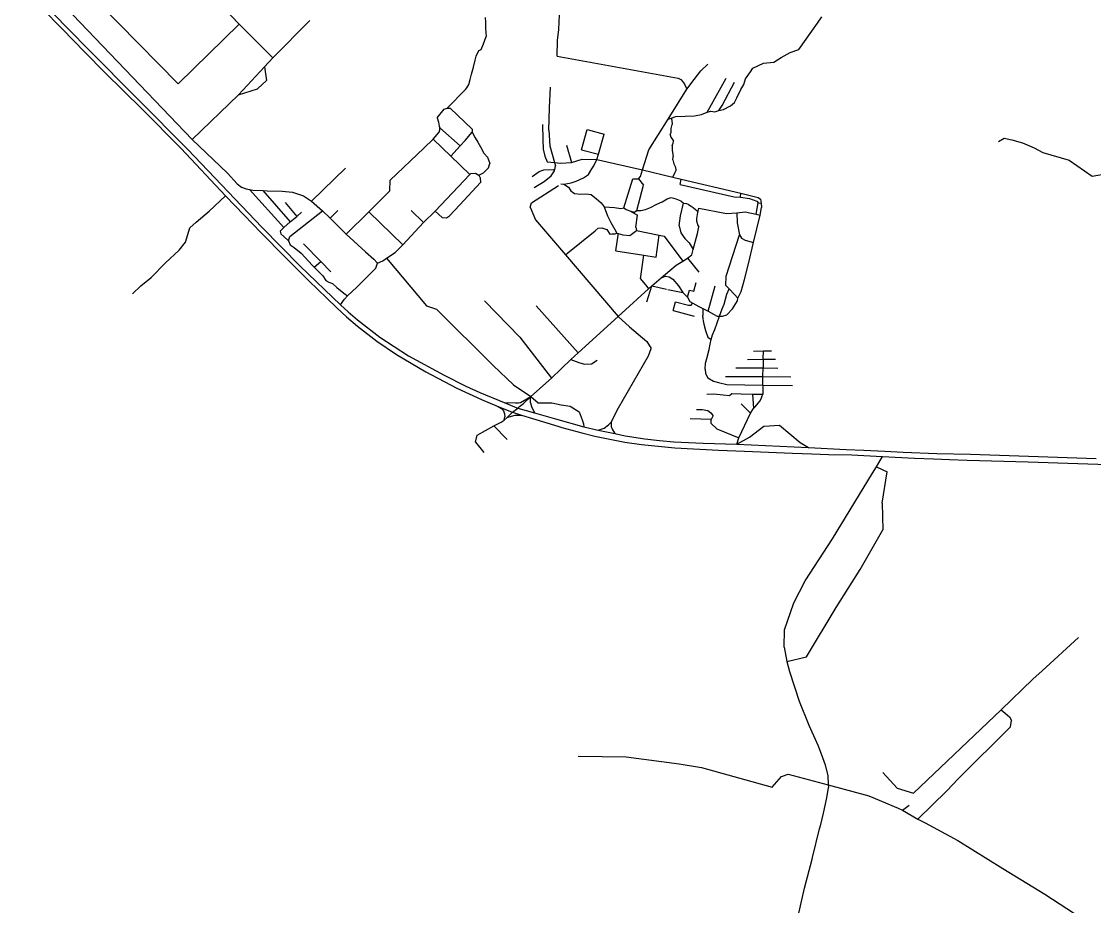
# Model space of a CAD drawing. Header units: inches. Extents: x 692543 to 699408, y 6221321 to 6239107.
# Drawn here: x 693094 to 695859, y 6233975 to 6236255 of the extents above; entities that cross this region are included whole.
import ezdxf

# ---------------------------------------------------------------- set-up
doc = ezdxf.new("R2010")
doc.units = ezdxf.units.IN
doc.header["$MEASUREMENT"] = 0

msp = doc.modelspace()

# ---------------------------------------------------------------- linework, layer by layer
for points in [[(693140.1, 6236459.7), (693497.9, 6236094.7)], [(693511.8, 6236398.2), (693655.7, 6236248.4)], [(693094.4, 6236343.8), (693199.7, 6236236.1)], [(693127.7, 6236325.6), (693265.3, 6236185)], [(693188.5, 6236313.1), (693534.6, 6235951.5)], [(693742, 6236161.7), (693837, 6236257.5)], [(694289.1, 6236265.6), (694290, 6236253.1)], [(694478.6, 6236234.2), (694480.9, 6236272.5)], [(695145.7, 6236251), (695156.2, 6236267.3)], [(693199.7, 6236236.1), (693257.4, 6236176.5)], [(693497.9, 6236094.7), (693655.7, 6236248.4)], [(693655.7, 6236248.4), (693742, 6236161.7)], [(694290, 6236253.1), (694290.4, 6236237.1)], [(694290.4, 6236237.1), (694291.6, 6236216.9)], [(694475.2, 6236206.1), (694478.6, 6236234.2)], [(695097.7, 6236183.3), (695130.9, 6236230.3)], [(695130.9, 6236230.3), (695145.7, 6236251)], [(694284.9, 6236197.3), (694291.6, 6236216.9)], [(694475.1, 6236165.6), (694475.2, 6236206.1)], [(693257.4, 6236176.5), (693309.6, 6236123.6)], [(693265.3, 6236185), (693523.1, 6235925.2)], [(694266.3, 6236165.6), (694272.6, 6236180.5)], [(694272.6, 6236180.5), (694279.2, 6236183.4)], [(694279.2, 6236183.4), (694284.9, 6236197.3)], [(695051.8, 6236162.8), (695074.7, 6236175.3)], [(695074.7, 6236175.3), (695097.7, 6236183.3)], [(693720.4, 6236138.5), (693742, 6236161.7)], [(694259.3, 6236137.3), (694263.8, 6236155.5)], [(694263.8, 6236155.5), (694266.3, 6236165.6)], [(694475.1, 6236165.6), (694786.1, 6236109.3)], [(694845, 6236128.2), (694862.7, 6236145.6)], [(694978.8, 6236135.3), (695006.4, 6236148.2)], [(695006.4, 6236148.2), (695032.7, 6236150.5)], [(695032.7, 6236150.5), (695051.8, 6236162.8)], [(693309.6, 6236123.6), (693405.4, 6236029.1)], [(693653.6, 6236066.6), (693720.4, 6236138.5)], [(693720.4, 6236138.5), (693726, 6236102.9)], [(694250.4, 6236105.7), (694254, 6236119.6)], [(694254, 6236119.6), (694259.3, 6236137.3)], [(694827.6, 6236105.7), (694845, 6236128.2)], [(694959.8, 6236107.5), (694972.7, 6236125.8)], [(694972.7, 6236125.8), (694978.8, 6236135.3)], [(693702.3, 6236081.3), (693726, 6236102.9)], [(694242.3, 6236084.5), (694247.3, 6236093.2)], [(694247.3, 6236093.2), (694250.4, 6236105.7)], [(694786.1, 6236109.3), (694793.5, 6236105.9)], [(694793.5, 6236105.9), (694799.2, 6236098.9)], [(694799.2, 6236098.9), (694803.5, 6236091.8)], [(694803.5, 6236091.8), (694809.2, 6236081.2)], [(694809.2, 6236081.2), (694827.6, 6236105.7)], [(694867.8, 6236033.8), (694910.3, 6236109.1)], [(694899.4, 6236038.5), (694931.8, 6236098.5)], [(694948.2, 6236079.9), (694955.3, 6236093.1)], [(694955.3, 6236093.1), (694959.8, 6236107.5)], [(693534.6, 6235951.5), (693653.6, 6236066.6)], [(693653.6, 6236066.6), (693702.3, 6236081.3)], [(694191.3, 6236032.3), (694238.8, 6236080.2)], [(694238.8, 6236080.2), (694242.3, 6236084.5)], [(694454.7, 6236032.5), (694457.1, 6236086.4)], [(694760.6, 6236003.3), (694809.2, 6236081.2)], [(694937.2, 6236058.5), (694948.2, 6236079.9)], [(694861.5, 6236021.6), (694867.8, 6236033.8)], [(694891.3, 6236026.2), (694899.4, 6236038.5)], [(694903.4, 6236028.6), (694921.2, 6236037.7)], [(694921.2, 6236037.7), (694931.9, 6236046.6)], [(694931.9, 6236046.6), (694937.2, 6236058.5)], [(693405.4, 6236029.1), (693506.2, 6235927.7)], [(694165.5, 6236007), (694183.8, 6236029.6)], [(694165.5, 6236007), (694168.6, 6235995.9)], [(694183.8, 6236029.6), (694191.3, 6236032.3)], [(694191.3, 6236032.3), (694198.7, 6236031.6)], [(694198.7, 6236031.6), (694255.7, 6235978)], [(694453.3, 6235975.4), (694454.7, 6236032.5)], [(694760.6, 6236003.3), (694768.4, 6236006)], [(694768.4, 6236006), (694780.4, 6236010.1)], [(694768.4, 6236006), (694770.3, 6236001.2)], [(694780.4, 6236010.1), (694828.3, 6236012.3)], [(694828.3, 6236012.3), (694846.2, 6236015.5)], [(694846.2, 6236015.5), (694861.5, 6236021.6)], [(694861.5, 6236021.6), (694870.8, 6236023.9)], [(694870.8, 6236023.9), (694881.3, 6236022.5)], [(694881.3, 6236022.5), (694891.3, 6236026.2)], [(694891.3, 6236026.2), (694903.4, 6236028.6)], [(694168.6, 6235995.9), (694170.7, 6235985.6)], [(694170.7, 6235985.6), (694172, 6235980.9)], [(694172, 6235980.9), (694225, 6235935)], [(694172, 6235976.1), (694172, 6235980.9)], [(694255.7, 6235978), (694255.8, 6235969.7)], [(694436.7, 6235990.1), (694438, 6235950.9)], [(694711.3, 6235924.2), (694760.6, 6236003.3)], [(694768.6, 6235970.3), (694768.8, 6235979.6)], [(694768.8, 6235979.6), (694771.4, 6235989.7)], [(694770.3, 6236001.2), (694771.4, 6235989.7)], [(693534.6, 6235951.5), (693624.9, 6235864.5)], [(694130.8, 6235928.6), (694155.4, 6235952)], [(694155.4, 6235952), (694170.7, 6235970.1)], [(694155.4, 6235952), (694200.6, 6235908.3)], [(694170.7, 6235970.1), (694172, 6235976.1)], [(694237.4, 6235948.5), (694255.8, 6235969.7)], [(694255.8, 6235969.7), (694263.3, 6235955.3)], [(694263.3, 6235955.3), (694270.7, 6235944.5)], [(694438, 6235950.9), (694438.3, 6235926.6)], [(694453.3, 6235975.4), (694456, 6235934.9)], [(694537.6, 6235924.8), (694552.2, 6235976.7)], [(694552.2, 6235976.7), (694596, 6235964.5)], [(694581.2, 6235913.5), (694596, 6235964.5)], [(694765.9, 6235963.5), (694768.6, 6235970.3)], [(694765.9, 6235963.5), (694767.5, 6235957.6)], [(694767.5, 6235957.6), (694771.5, 6235951.2)], [(694771.5, 6235951.2), (694774.3, 6235946.6)], [(695611.4, 6235945.6), (695626, 6235954.9)], [(695626, 6235954.9), (695646.5, 6235950.6)], [(695646.5, 6235950.6), (695673.5, 6235942.5)], [(693506.2, 6235927.7), (693620.4, 6235806.2)], [(693523.1, 6235925.2), (693713.8, 6235725.2)], [(694044.4, 6235846.5), (694130.8, 6235928.6)], [(694200.6, 6235908.3), (694225, 6235935)], [(694225, 6235935), (694237.4, 6235948.5)], [(694270.7, 6235944.5), (694277.3, 6235932.4)], [(694277.3, 6235932.4), (694286.1, 6235916)], [(694438.3, 6235926.6), (694442.6, 6235908.3)], [(694456, 6235934.9), (694467.7, 6235892.2)], [(694498.9, 6235936.5), (694511.4, 6235892.3)], [(694537.6, 6235924.8), (694581.2, 6235913.5)], [(694694.3, 6235872.9), (694711.3, 6235924.2)], [(694770.8, 6235935.8), (694773.9, 6235942)], [(694770.8, 6235935.8), (694771.4, 6235923.9)], [(694771.4, 6235923.9), (694773.4, 6235907.4)], [(694773.9, 6235942), (694774.3, 6235946.6)], [(695673.5, 6235942.5), (695704.1, 6235929.3)], [(695704.1, 6235929.3), (695726.4, 6235917.3)], [(694200.6, 6235908.3), (694250, 6235860.7)], [(694286.1, 6235916), (694295.2, 6235905.5)], [(694295.2, 6235905.5), (694300.9, 6235889.7)], [(694442.6, 6235908.3), (694448.6, 6235893.6)], [(694511.4, 6235892.3), (694539.3, 6235900.8)], [(694539.3, 6235900.8), (694576.5, 6235899.4)], [(694569.1, 6235883.4), (694576.5, 6235899.4)], [(694576.5, 6235899.4), (694581.2, 6235913.5)], [(694576.5, 6235899.4), (694694.3, 6235872.9)], [(694772.5, 6235899), (694773.4, 6235907.4)], [(694772.5, 6235899), (694775, 6235888.5)], [(695726.4, 6235917.3), (695793.7, 6235898.3)], [(695793.7, 6235898.3), (695853.3, 6235857)], [(693841.7, 6235792.4), (693929.6, 6235877.3)], [(694284.7, 6235865.2), (694297.7, 6235877.9)], [(694297.7, 6235877.9), (694300.9, 6235889.7)], [(694410.5, 6235855.6), (694428.5, 6235868.4)], [(694428.5, 6235868.4), (694440.3, 6235873.3)], [(694440.3, 6235873.3), (694465, 6235873.9)], [(694448.6, 6235893.6), (694467.7, 6235892.2)], [(694459.1, 6235857.4), (694467.8, 6235870.6)], [(694465, 6235873.9), (694468.6, 6235874)], [(694467.7, 6235892.2), (694483.7, 6235889.8)], [(694467.7, 6235892.2), (694470.8, 6235883.5)], [(694467.8, 6235870.6), (694468.6, 6235874)], [(694468.6, 6235874), (694470.8, 6235883.5)], [(694483.7, 6235889.8), (694511.4, 6235892.3)], [(694555.3, 6235861.1), (694563.9, 6235875.8)], [(694563.9, 6235875.8), (694569.1, 6235883.4)], [(694689.4, 6235856.2), (694694.3, 6235872.9)], [(694694.3, 6235872.9), (694773.1, 6235854.3)], [(694773.1, 6235854.3), (694778.3, 6235867.4)], [(694775, 6235888.5), (694778.3, 6235881.7)], [(694778.3, 6235881.7), (694780.3, 6235873.8)], [(694778.3, 6235867.4), (694780.5, 6235870.1)], [(694780.3, 6235873.8), (694780.5, 6235870.1)], [(693624.9, 6235864.5), (693650, 6235836.9)], [(694043.4, 6235819.3), (694044.4, 6235846.5)], [(694160, 6235766.6), (694250, 6235860.7)], [(694223.6, 6235782.9), (694277.3, 6235840.1)], [(694250, 6235860.7), (694252.6, 6235863.4)], [(694252.6, 6235863.4), (694263.9, 6235864.6)], [(694263.9, 6235864.6), (694272.8, 6235859)], [(694272.8, 6235859), (694284.7, 6235865.2)], [(694272.8, 6235859), (694276.4, 6235852.5)], [(694276.4, 6235852.5), (694277.3, 6235840.1)], [(694415.8, 6235827.2), (694441.2, 6235843.3)], [(694441.2, 6235843.3), (694459.1, 6235857.4)], [(694491.8, 6235836.4), (694511, 6235839.7)], [(694511, 6235839.7), (694523.3, 6235844.1)], [(694523.3, 6235844.1), (694542.7, 6235852.6)], [(694542.7, 6235852.6), (694555.3, 6235861.1)], [(694646.5, 6235775.5), (694669.7, 6235849.6)], [(694669.7, 6235849.6), (694684.3, 6235849.6)], [(694684.3, 6235849.6), (694689.4, 6235856.2)], [(694684.3, 6235849.6), (694697.1, 6235833.8)], [(694773.1, 6235854.3), (694793.8, 6235849.4)], [(694791.7, 6235835.2), (694793.8, 6235849.4)], [(694793.8, 6235849.4), (694947.8, 6235813.2)], [(695853.3, 6235857), (695887.4, 6235862.9)], [(693650, 6235836.9), (693661.3, 6235828.8)], [(693661.3, 6235828.8), (693673.6, 6235823.8)], [(693673.6, 6235823.8), (693681.9, 6235822.3)], [(693681.9, 6235822.3), (693770.5, 6235724.2)], [(693681.9, 6235822.3), (693690.6, 6235820.7)], [(693690.6, 6235820.7), (693716.7, 6235819.5)], [(693716.7, 6235819.5), (693786.7, 6235739.4)], [(693716.7, 6235819.5), (693727.9, 6235819)], [(693727.9, 6235819), (693766.1, 6235818.4)], [(693766.1, 6235818.4), (693793.1, 6235815.1)], [(693793.1, 6235815.1), (693820.7, 6235805.8)], [(693989.2, 6235765.1), (694043.4, 6235819.3)], [(694408.6, 6235787.9), (694478.1, 6235833.1)], [(694484.2, 6235837.1), (694491.8, 6235836.4)], [(694491.8, 6235836.4), (694503.6, 6235828.5)], [(694503.6, 6235828.5), (694509.7, 6235819.3)], [(694509.7, 6235819.3), (694519.5, 6235812.2)], [(694519.5, 6235812.2), (694535.6, 6235810.2)], [(694680.1, 6235768.4), (694697.1, 6235833.8)], [(694791.7, 6235835.2), (694930.6, 6235803.4)], [(694947, 6235802.3), (694947.8, 6235813.2)], [(694947.8, 6235813.2), (694992.5, 6235801.9)], [(693577.7, 6235766.2), (693620.4, 6235806.2)], [(693620.4, 6235806.2), (693668.5, 6235756.2)], [(693774.2, 6235788.8), (693803.5, 6235752.7)], [(693820.7, 6235805.8), (693841.7, 6235792.4)], [(693841.7, 6235792.4), (693869.7, 6235767.4)], [(694405.2, 6235776.9), (694408.6, 6235787.9)], [(694535.6, 6235810.2), (694548.5, 6235811.2)], [(694548.5, 6235811.2), (694562.3, 6235809.9)], [(694562.3, 6235809.9), (694575.7, 6235798.4)], [(694575.7, 6235798.4), (694588, 6235788.3)], [(694588, 6235788.3), (694595.7, 6235778.1)], [(694715.3, 6235775.9), (694731.2, 6235785)], [(694731.2, 6235785), (694745.4, 6235791)], [(694745.4, 6235791), (694758, 6235798.7)], [(694758, 6235798.7), (694768.1, 6235801.5)], [(694768.1, 6235801.5), (694780.4, 6235798.6)], [(694780.4, 6235798.6), (694793.7, 6235792.8)], [(694792.8, 6235754.4), (694799.8, 6235786.8)], [(694793.7, 6235792.8), (694799.8, 6235786.8)], [(694799.8, 6235786.8), (694807.9, 6235786.5)], [(694807.9, 6235786.5), (694811.9, 6235784.7)], [(694811.9, 6235784.7), (694816, 6235782.2)], [(694930.6, 6235803.4), (694947, 6235802.3)], [(694947, 6235802.3), (694970.3, 6235798.9)], [(694970.3, 6235798.9), (694988.9, 6235792.7)], [(694987.2, 6235758.9), (694993, 6235788.3)], [(694988.9, 6235792.7), (694993, 6235788.3)], [(694992.5, 6235801.9), (694998.4, 6235797.8)], [(694993, 6235788.3), (695000.3, 6235787)], [(694998.4, 6235797.8), (695000.3, 6235787)], [(695000.3, 6235787), (695001, 6235776.4)], [(693544.9, 6235738), (693577.7, 6235766.2)], [(693786.3, 6235700.9), (693869.7, 6235767.4)], [(693803.5, 6235752.7), (693816.1, 6235764.3)], [(693869.7, 6235767.4), (693889.4, 6235748.9)], [(693889.4, 6235748.9), (693909.8, 6235768.7)], [(693931.4, 6235707.3), (693989.2, 6235765.1)], [(693989.2, 6235765.1), (694077.1, 6235679.9)], [(694098.8, 6235768.4), (694130.7, 6235737)], [(694130.7, 6235737), (694160, 6235766.6)], [(694160, 6235766.6), (694178.5, 6235750.3)], [(694196.9, 6235754.5), (694223.6, 6235782.9)], [(694405.2, 6235776.9), (694418.8, 6235744)], [(694595.7, 6235778.1), (694604, 6235754.9)], [(694595.7, 6235778.1), (694609.4, 6235777.2)], [(694609.4, 6235777.2), (694622, 6235776.2)], [(694622, 6235776.2), (694638.5, 6235773.2)], [(694638.5, 6235773.2), (694646.5, 6235775.5)], [(694646.5, 6235775.5), (694652.4, 6235770.5)], [(694652.4, 6235770.5), (694662.1, 6235767.6)], [(694662.1, 6235767.6), (694681.7, 6235756.5)], [(694662.1, 6235767.6), (694673.1, 6235764.3)], [(694673.1, 6235764.3), (694680.1, 6235768.4)], [(694680.1, 6235768.4), (694690.5, 6235768.3)], [(694690.5, 6235768.3), (694702.6, 6235771.2)], [(694702.6, 6235771.2), (694715.3, 6235775.9)], [(694816, 6235782.2), (694819.8, 6235779.4)], [(694819.8, 6235779.4), (694825.3, 6235775.7)], [(694825.3, 6235775.7), (694830.8, 6235770.6)], [(694830.8, 6235770.6), (694835.1, 6235766.5)], [(694834.3, 6235747.8), (694836.9, 6235763.5)], [(694835.1, 6235766.5), (694836.9, 6235763.5)], [(694836.9, 6235763.5), (694839.8, 6235774)], [(694839.8, 6235774), (694910.9, 6235760.2)], [(694910.9, 6235760.2), (694937.2, 6235762.5)], [(694937.2, 6235762.5), (694959.4, 6235765)], [(694937.2, 6235762.5), (694938.5, 6235736.5)], [(694959.4, 6235765), (694987.2, 6235758.9)], [(694987.2, 6235758.9), (694998.1, 6235756.5)], [(694998.1, 6235756.5), (695001, 6235776.4)], [(693528.2, 6235723.3), (693544.9, 6235738)], [(693668.5, 6235756.2), (693711.3, 6235711.8)], [(693770.5, 6235724.2), (693786.7, 6235739.4)], [(693786.7, 6235739.4), (693803.5, 6235752.7)], [(693889.4, 6235748.9), (693931.4, 6235707.3)], [(694077.1, 6235679.9), (694130.7, 6235737)], [(694178.5, 6235750.3), (694189.2, 6235749.5)], [(694189.2, 6235749.5), (694196.9, 6235754.5)], [(694418.8, 6235744), (694495.8, 6235654.2)], [(694604, 6235754.9), (694612.8, 6235737.1)], [(694612.8, 6235737.1), (694623.1, 6235719.7)], [(694677, 6235725.7), (694681.7, 6235756.5)], [(694789.3, 6235728.4), (694790.6, 6235741.3)], [(694790.6, 6235741.3), (694792.8, 6235754.4)], [(694834.3, 6235739.2), (694834.3, 6235747.8)], [(694834.3, 6235739.2), (694836.6, 6235731)], [(694836.6, 6235731), (694839.6, 6235725.8)], [(694938.5, 6235736.5), (694944.3, 6235705.3)], [(694980.5, 6235686), (694998.1, 6235756.5)], [(693517.2, 6235686.9), (693528.2, 6235723.3)], [(693711.3, 6235711.8), (693775, 6235647.2)], [(693713.8, 6235725.2), (693812.4, 6235625)], [(693761, 6235715), (693770.5, 6235724.2)], [(693761, 6235715), (693762.9, 6235708.1)], [(693762.9, 6235708.1), (693770.4, 6235701.3)], [(693931.4, 6235707.3), (693980.5, 6235661.4)], [(694502.1, 6235659.3), (694572.8, 6235716.3)], [(694572.8, 6235716.3), (694580.5, 6235722.6)], [(694580.5, 6235722.6), (694590.1, 6235723.4)], [(694590.1, 6235723.4), (694602.3, 6235719)], [(694602.3, 6235719), (694610, 6235707.7)], [(694610, 6235707.7), (694615.5, 6235708.4)], [(694615.5, 6235708.4), (694623.5, 6235708.4)], [(694623.1, 6235719.7), (694628.5, 6235709.7)], [(694623.5, 6235708.4), (694628.5, 6235709.7)], [(694625.8, 6235664.5), (694631.6, 6235704.7)], [(694628.5, 6235709.7), (694631.9, 6235708.8)], [(694631.6, 6235704.7), (694631.9, 6235708.8)], [(694631.9, 6235708.8), (694643.5, 6235705.8)], [(694643.5, 6235705.8), (694661.7, 6235703.7)], [(694661.7, 6235703.7), (694679.4, 6235716.8)], [(694677, 6235725.7), (694679.4, 6235716.8)], [(694679.4, 6235716.8), (694737.7, 6235705.1)], [(694729.5, 6235648), (694737.7, 6235705.1)], [(694737.7, 6235705.1), (694750.1, 6235702.6)], [(694750.1, 6235702.6), (694798.4, 6235637.4)], [(694789.3, 6235728.4), (694793.4, 6235710.6)], [(694793.4, 6235710.6), (694803.4, 6235695.8)], [(694825.1, 6235668.1), (694836.6, 6235709.4)], [(694836.6, 6235709.4), (694839.6, 6235725.8)], [(694910.4, 6235599.2), (694944.3, 6235705.3)], [(694944.3, 6235705.3), (694949.6, 6235696.8)], [(693500.4, 6235666.5), (693517.2, 6235686.9)], [(693770.4, 6235701.3), (693782.8, 6235689.8)], [(693782.8, 6235689.8), (693786.3, 6235700.9)], [(693782.8, 6235689.8), (693787, 6235679.6)], [(693787, 6235679.6), (693797.4, 6235673.1)], [(693820.9, 6235682.2), (693866, 6235636.9)], [(694057.3, 6235660.3), (694071.6, 6235674.4)], [(694071.6, 6235674.4), (694077.1, 6235679.9)], [(694803.4, 6235695.8), (694815.2, 6235685)], [(694815.2, 6235685), (694825.1, 6235668.1)], [(694949.6, 6235696.8), (694958.9, 6235691.8)], [(694958.9, 6235691.8), (694980.5, 6235686)], [(694967.3, 6235631.2), (694980.5, 6235686)], [(693465.2, 6235633.5), (693500.4, 6235666.5)], [(693775, 6235647.2), (693834.6, 6235587.1)], [(693797.4, 6235673.1), (693815, 6235658.7)], [(693815, 6235658.7), (693844.5, 6235626.9)], [(693980.5, 6235661.4), (694002.3, 6235642.7)], [(694035.2, 6235645.5), (694057.3, 6235660.3)], [(694495.8, 6235654.2), (694502.1, 6235659.3)], [(694495.8, 6235654.2), (694631.8, 6235495.6)], [(694625.8, 6235664.5), (694698.4, 6235653)], [(694689.2, 6235592.3), (694698.4, 6235653)], [(694698.4, 6235653), (694729.5, 6235648)], [(694810.7, 6235645.4), (694821.3, 6235654)], [(694821.3, 6235654), (694825.1, 6235668.1)], [(693428.2, 6235595.7), (693465.2, 6235633.5)], [(693812.4, 6235625), (693916.2, 6235525.6)], [(693844.5, 6235626.9), (693849, 6235622.3)], [(693849, 6235622.3), (693866, 6235636.9)], [(693849, 6235622.3), (693870.6, 6235600)], [(693866, 6235636.9), (693891.3, 6235610.3)], [(693958.7, 6235571.1), (694007.8, 6235620.1)], [(694002.3, 6235642.7), (694011.5, 6235632.6)], [(694007.8, 6235620.1), (694011.5, 6235632.6)], [(694011.5, 6235632.6), (694025.4, 6235638.9)], [(694025.4, 6235638.9), (694035.2, 6235645.5)], [(694035.2, 6235645.5), (694138.3, 6235522.3)], [(694765.2, 6235613.6), (694781.2, 6235627.6)], [(694781.2, 6235627.6), (694798.4, 6235637.4)], [(694798.4, 6235637.4), (694810.7, 6235645.4)], [(694810.7, 6235645.4), (694839.8, 6235609.2)], [(694957.8, 6235590.9), (694967.3, 6235631.2)], [(693402.4, 6235574.4), (693428.2, 6235595.7)], [(693870.6, 6235600), (693878.4, 6235588.3)], [(694689.2, 6235592.3), (694705.3, 6235572.1)], [(694718.8, 6235574.5), (694742.4, 6235595)], [(694742.4, 6235595), (694765.2, 6235613.6)], [(694742.4, 6235595), (694754.2, 6235598.9)], [(694754.2, 6235598.9), (694762.9, 6235597.3)], [(694762.9, 6235597.3), (694772.5, 6235591.7)], [(694772.5, 6235591.7), (694787, 6235574.1)], [(694909.5, 6235575.3), (694910.4, 6235599.2)], [(694949.2, 6235559.9), (694957.8, 6235590.9)], [(693380.8, 6235554), (693402.4, 6235574.4)], [(693834.6, 6235587.1), (693880.9, 6235542.6)], [(693878.4, 6235588.3), (693886.1, 6235583.3)], [(693886.1, 6235583.3), (693896.2, 6235580.3)], [(693896.2, 6235580.3), (693906.8, 6235569.6)], [(693906.8, 6235569.6), (693925.4, 6235555.2)], [(693934.2, 6235548.8), (693958.7, 6235571.1)], [(694631.8, 6235495.6), (694710.2, 6235566.7)], [(694705.3, 6235572.1), (694710.2, 6235566.7)], [(694705.9, 6235532.8), (694718.8, 6235574.5)], [(694710.2, 6235566.7), (694718.8, 6235574.5)], [(694718.8, 6235574.5), (694756.5, 6235565.6)], [(694759.9, 6235564.9), (694798.9, 6235557)], [(694787, 6235574.1), (694798.9, 6235557)], [(694810.7, 6235544.7), (694815.3, 6235563.1)], [(694815.3, 6235563.1), (694826.5, 6235560.6)], [(694826.5, 6235560.6), (694832.7, 6235582.9)], [(694863.5, 6235508.6), (694881.7, 6235574.5)], [(694909.5, 6235575.3), (694917.7, 6235566.4)], [(694912.1, 6235553.2), (694917.7, 6235566.4)], [(694917.7, 6235566.4), (694931.4, 6235551.5)], [(693880.9, 6235542.6), (693907.1, 6235517.9)], [(693916.2, 6235525.6), (693926.5, 6235539.5)], [(693925.4, 6235555.2), (693934.2, 6235548.8)], [(693926.5, 6235539.5), (693934.2, 6235548.8)], [(694287.1, 6235535.5), (694378.6, 6235441.7)], [(694798.9, 6235557), (694810.7, 6235544.7)], [(694810.7, 6235544.7), (694816.9, 6235533.8)], [(694904.6, 6235526.7), (694908.4, 6235539.8)], [(694908.4, 6235539.8), (694912.1, 6235553.2)], [(694926.6, 6235515), (694939, 6235535.5)], [(694931.4, 6235551.5), (694940.2, 6235542.1)], [(694939, 6235535.5), (694940.2, 6235542.1)], [(694940.2, 6235542.1), (694949.2, 6235559.9)], [(693907.1, 6235517.9), (693932.2, 6235494.5)], [(693916.2, 6235525.6), (693936.3, 6235507.3)], [(694138.3, 6235522.3), (694164, 6235513.8)], [(694164, 6235513.8), (694309.9, 6235369.2)], [(694420.2, 6235522.7), (694528.7, 6235401.6)], [(694773.6, 6235510.7), (694779.7, 6235533.1)], [(694773.6, 6235510.7), (694827.3, 6235495.9)], [(694779.7, 6235533.1), (694813.1, 6235524.2)], [(694813.1, 6235524.2), (694819.6, 6235524.8)], [(694816.9, 6235533.8), (694824.4, 6235529.4)], [(694819.6, 6235524.8), (694822.9, 6235527.6)], [(694822.9, 6235527.6), (694824.4, 6235529.4)], [(694824.4, 6235529.4), (694839.8, 6235520.8)], [(694839.8, 6235520.8), (694849.9, 6235515.5)], [(694849.9, 6235515.5), (694863.5, 6235508.6)], [(694849.9, 6235515.5), (694850.2, 6235497.8)], [(694863.5, 6235508.6), (694877.6, 6235501.3)], [(694893.1, 6235496.4), (694899.5, 6235514.8)], [(694899.5, 6235514.8), (694904.6, 6235526.7)], [(694912, 6235499.7), (694926.6, 6235515)], [(693932.2, 6235494.5), (693960.1, 6235470.5)], [(693936.3, 6235507.3), (693960.5, 6235487)], [(693960.5, 6235487), (694018.1, 6235441.8)], [(694528.7, 6235401.6), (694631.8, 6235495.6)], [(694631.8, 6235495.6), (694661.2, 6235468.5)], [(694849.8, 6235493.3), (694850.2, 6235497.8)], [(694849.8, 6235493.3), (694849.9, 6235489.3)], [(694849.9, 6235489.3), (694850.7, 6235484)], [(694850.7, 6235484), (694852.6, 6235475.5)], [(694877.6, 6235501.3), (694887.1, 6235496.4)], [(694881, 6235462.1), (694893.1, 6235496.4)], [(694887.1, 6235496.4), (694893.1, 6235496.4)], [(694893.1, 6235496.4), (694900.5, 6235496.4)], [(694900.5, 6235496.4), (694912, 6235499.7)], [(693960.1, 6235470.5), (694009.7, 6235431.6)], [(694661.2, 6235468.5), (694705.6, 6235430.7)], [(694852.6, 6235475.5), (694856.7, 6235459.6)], [(694856.7, 6235459.6), (694862.8, 6235442)], [(694874.7, 6235447.9), (694881, 6235462.1)], [(694009.7, 6235431.6), (694061, 6235397.3)], [(694018.1, 6235441.8), (694091.7, 6235393.7)], [(694378.6, 6235441.7), (694459.8, 6235336.2)], [(694705.6, 6235430.7), (694717.1, 6235412.6)], [(694862.8, 6235442), (694871.5, 6235436)], [(694868.9, 6235424), (694871.5, 6235436)], [(694871.5, 6235436), (694874.7, 6235447.9)], [(694061, 6235397.3), (694136.5, 6235352.6)], [(694510.2, 6235384.1), (694528.7, 6235401.6)], [(694709.9, 6235393.6), (694717.1, 6235412.6)], [(694860.2, 6235387.4), (694866.2, 6235410.6)], [(694866.2, 6235410.6), (694868.9, 6235424)], [(694980.6, 6235406.2), (695006.6, 6235406.7)], [(695005.7, 6235385), (695006.6, 6235406.7)], [(695006.6, 6235406.7), (695026.9, 6235406.6)], [(694091.7, 6235393.7), (694183.3, 6235343.8)], [(694459.8, 6235336.2), (694510.2, 6235384.1)], [(694510.2, 6235384.1), (694530.5, 6235376.4)], [(694530.5, 6235376.4), (694545, 6235372.8)], [(694545, 6235372.8), (694563, 6235373.6)], [(694563, 6235373.6), (694577.5, 6235382.6)], [(694632.5, 6235259.9), (694709.9, 6235393.6)], [(694856.2, 6235360), (694857.2, 6235374.9)], [(694857.2, 6235374.9), (694860.2, 6235387.4)], [(694965.3, 6235384.7), (695005.7, 6235385)], [(695005.7, 6235385), (695036.9, 6235385.3)], [(695005.7, 6235385), (695005.7, 6235362.9)], [(694136.5, 6235352.6), (694216.3, 6235310.7)], [(694183.3, 6235343.8), (694239.6, 6235315.7)], [(694309.9, 6235369.2), (694362.1, 6235319.1)], [(694856.2, 6235360), (694856.6, 6235348.4)], [(694856.6, 6235348.4), (694863.2, 6235337.3)], [(694934.8, 6235363), (695005.7, 6235362.9)], [(695004.9, 6235340.8), (695005.7, 6235362.9)], [(695005.7, 6235362.9), (695043.5, 6235362.4)], [(694239.6, 6235315.7), (694275.8, 6235299.6)], [(694362.1, 6235319.1), (694406.9, 6235289.4)], [(694406.9, 6235289.4), (694459.8, 6235336.2)], [(694863.2, 6235337.3), (694877.4, 6235328.9)], [(694877.4, 6235328.9), (694890.7, 6235325.1)], [(694890.7, 6235325.1), (694911.6, 6235320)], [(694908.7, 6235340.5), (694912.3, 6235341.1)], [(694911.6, 6235320), (695004.4, 6235318.8)], [(694912.3, 6235341.1), (695004.9, 6235340.8)], [(695004.4, 6235318.8), (695004.9, 6235340.8)], [(695004.4, 6235318.8), (695004.5, 6235295.6)], [(695004.4, 6235318.8), (695081.4, 6235317.1)], [(695004.9, 6235340.8), (695077, 6235339.9)], [(694216.3, 6235310.7), (694279.5, 6235281.4)], [(694275.8, 6235299.6), (694338, 6235273.7)], [(694380, 6235273.9), (694406.9, 6235289.4)], [(694388.3, 6235271.4), (694406.9, 6235289.4)], [(694406.1, 6235281.9), (694406.9, 6235289.4)], [(694406.9, 6235289.4), (694425.7, 6235273.2)], [(694860.6, 6235295.6), (694878.3, 6235296.4)], [(694878.3, 6235296.4), (694902.7, 6235293.4)], [(694902.7, 6235293.4), (694918.8, 6235291.5)], [(694918.8, 6235291.5), (694924.6, 6235296.6)], [(694924.6, 6235296.6), (694948.4, 6235295.8)], [(694948.4, 6235295.8), (694977.6, 6235295.3)], [(694977.6, 6235295.3), (695004.5, 6235295.6)], [(694977.6, 6235295.3), (694980.5, 6235258.6)], [(695000.7, 6235283.6), (695002.2, 6235288.4)], [(695002.2, 6235288.4), (695004.5, 6235295.6)], [(694279.5, 6235281.4), (694318.4, 6235265.4)], [(694318.4, 6235265.4), (694354.8, 6235250.5)], [(694318.4, 6235265.4), (694332.4, 6235257.2)], [(694338, 6235273.7), (694365, 6235262.4)], [(694338, 6235273.7), (694367.7, 6235272.6)], [(694360, 6235248.8), (694373.1, 6235259.4)], [(694365, 6235262.4), (694373.1, 6235259.4)], [(694367.7, 6235272.6), (694375.1, 6235272.8)], [(694373.1, 6235259.4), (694377.6, 6235263)], [(694373.1, 6235259.4), (694416.3, 6235246.8)], [(694375.1, 6235272.8), (694380, 6235273.9)], [(694377.6, 6235263), (694388.3, 6235271.4)], [(694405.7, 6235272.9), (694406.1, 6235281.9)], [(694405.7, 6235272.9), (694408.3, 6235263)], [(694408.3, 6235263), (694416.3, 6235246.8)], [(694425.7, 6235273.2), (694460.9, 6235273.2)], [(694460.9, 6235273.2), (694485.2, 6235267.7)], [(694485.2, 6235267.7), (694507.9, 6235264.7)], [(694507.9, 6235264.7), (694531.3, 6235249.9)], [(694613.4, 6235223), (694632.5, 6235259.9)], [(694948.5, 6235270.7), (694973.2, 6235246.4)], [(694980.5, 6235258.6), (694984.7, 6235262.2)], [(694984.7, 6235262.2), (694992.3, 6235271.6)], [(694992.3, 6235271.6), (694997, 6235277.4)], [(694997, 6235277.4), (695000.7, 6235283.6)], [(694332.4, 6235257.2), (694336.3, 6235252.6)], [(694336.3, 6235252.6), (694339.3, 6235244.7)], [(694338, 6235228), (694339.5, 6235236.4)], [(694338, 6235228), (694345.6, 6235234.9)], [(694339.3, 6235244.7), (694339.5, 6235236.4)], [(694345.6, 6235234.9), (694360, 6235248.8)], [(694345.6, 6235234.9), (694357.2, 6235238.7)], [(694354.8, 6235250.5), (694360, 6235248.8)], [(694357.2, 6235238.7), (694366.8, 6235240.7)], [(694360, 6235248.8), (694382.6, 6235241.2)], [(694366.8, 6235240.7), (694382.6, 6235241.2)], [(694382.6, 6235241.2), (694411, 6235232.9)], [(694411, 6235232.9), (694476.6, 6235212.7)], [(694416.3, 6235246.8), (694470.6, 6235231.7)], [(694470.6, 6235231.7), (694543.7, 6235210.7)], [(694531.3, 6235249.9), (694538.8, 6235229.5)], [(694817.5, 6235232.4), (694872.2, 6235230.8)], [(694833.4, 6235255.5), (694848.3, 6235255.3)], [(694848.3, 6235255.3), (694862.6, 6235253.5)], [(694862.6, 6235253.5), (694870.7, 6235247.5)], [(694870.7, 6235247.5), (694876.3, 6235239)], [(694872.2, 6235230.8), (694876.3, 6235239)], [(694942.4, 6235182.6), (694973.2, 6235246.4)], [(694973.2, 6235246.4), (694980.5, 6235258.6)], [(694268.6, 6235189.5), (694311.5, 6235213.4)], [(694311.5, 6235213.4), (694330.3, 6235223.4)], [(694311.5, 6235213.4), (694345.6, 6235178)], [(694330.3, 6235223.4), (694338, 6235228)], [(694476.6, 6235212.7), (694486.5, 6235209.7)], [(694486.5, 6235209.7), (694538.5, 6235195.4)], [(694538.8, 6235229.5), (694542.5, 6235218.7)], [(694542.5, 6235218.7), (694543.7, 6235210.7)], [(694543.7, 6235210.7), (694580, 6235202.8)], [(694580, 6235202.8), (694595.4, 6235207.8)], [(694595.4, 6235207.8), (694606.9, 6235215.8)], [(694606.9, 6235215.8), (694613.4, 6235223)], [(694613.4, 6235223), (694614.2, 6235212.2)], [(694614.2, 6235212.2), (694616.8, 6235204.8)], [(694616.8, 6235204.8), (694623.6, 6235193.7)], [(694870.4, 6235227.2), (694872.2, 6235230.8)], [(694870.4, 6235227.2), (694870.5, 6235220.3)], [(694870.5, 6235220.3), (694886.3, 6235205.9)], [(694886.3, 6235205.9), (694942.4, 6235182.6)], [(694970, 6235184.6), (695006.9, 6235212.8)], [(695006.9, 6235212.8), (695047.9, 6235215.1)], [(695047.9, 6235215.1), (695100.5, 6235170.4)], [(694264.3, 6235171.4), (694268.6, 6235189.5)], [(694538.5, 6235195.4), (694571.8, 6235187.3)], [(694571.8, 6235187.3), (694605.7, 6235179.9)], [(694580, 6235202.8), (694623.6, 6235193.7)], [(694605.7, 6235179.9), (694649.2, 6235171.4)], [(694623.6, 6235193.7), (694649.5, 6235188.2)], [(694649.5, 6235188.2), (694700.7, 6235180.2)], [(694700.7, 6235180.2), (694738.7, 6235175.8)], [(694937.8, 6235166.1), (694970, 6235184.6)], [(694937.8, 6235166.1), (694942.4, 6235182.6)], [(694264.3, 6235171.4), (694285.7, 6235145.2)], [(694649.2, 6235171.4), (694692, 6235165.4)], [(694692, 6235165.4), (694777.6, 6235157)], [(694738.7, 6235175.8), (694775.2, 6235172.8)], [(694775.2, 6235172.8), (694850.9, 6235168.7)], [(694777.6, 6235157), (694890.8, 6235151.2)], [(694850.9, 6235168.7), (694937.8, 6235166.1)], [(694890.8, 6235151.2), (694957.3, 6235148.5)], [(694937.8, 6235166.1), (695122.2, 6235157.7)], [(694957.3, 6235148.5), (695080.8, 6235143.4)], [(695100.5, 6235170.4), (695122.2, 6235157.7)], [(695122.2, 6235157.7), (695219.1, 6235152.9)], [(695219.1, 6235152.9), (695265.2, 6235151)], [(695265.2, 6235151), (695318.9, 6235148.3)], [(695080.8, 6235143.4), (695130.9, 6235141.6)], [(695130.9, 6235141.6), (695173.5, 6235140)], [(695173.5, 6235140), (695233.6, 6235138.5)], [(695233.6, 6235138.5), (695264.5, 6235137.3)], [(695264.5, 6235137.3), (695313, 6235134.4)], [(695303.9, 6235118.5), (695313, 6235134.4)], [(695313, 6235134.4), (695395.6, 6235130.7)], [(695318.9, 6235148.3), (695365.9, 6235146.2)], [(695365.9, 6235146.2), (695452.6, 6235142.3)], [(695395.6, 6235130.7), (695444, 6235128.6)], [(695444, 6235128.6), (695485.2, 6235126.5)], [(695452.6, 6235142.3), (695539.9, 6235140.3)], [(695485.2, 6235126.5), (695530.7, 6235125)], [(695530.7, 6235125), (695688, 6235120.7)], [(695539.9, 6235140.3), (695863.6, 6235129.1)], [(695286.9, 6235091.5), (695297.5, 6235108.3)], [(695297.5, 6235108.3), (695303.9, 6235118.5)], [(695297.5, 6235108.3), (695324.9, 6235094.9)], [(695312.1, 6235014.7), (695324.9, 6235094.9)], [(695688, 6235120.7), (695816.4, 6235116.7)], [(695816.4, 6235116.7), (695944.1, 6235112.5)], [(695184.1, 6234922.5), (695286.9, 6235091.5)], [(695312.1, 6235014.7), (695313.8, 6234946)], [(695255.1, 6234843.8), (695313.8, 6234946)], [(695113.6, 6234814.6), (695184.1, 6234922.5)], [(695193.2, 6234745.8), (695255.1, 6234843.8)], [(695084.5, 6234758), (695113.6, 6234814.6)], [(695060.7, 6234688.4), (695084.5, 6234758)], [(695116.7, 6234618.3), (695193.2, 6234745.8)], [(695059.8, 6234643.8), (695060.7, 6234688.4)], [(695724.7, 6234582.8), (695818.1, 6234668.8)], [(695059.8, 6234643.8), (695066.8, 6234606.6)], [(695066.8, 6234606.6), (695116.7, 6234618.3)], [(695066.8, 6234606.6), (695073.5, 6234580.4)], [(695073.5, 6234580.4), (695098.6, 6234504.2)], [(695700.7, 6234560.7), (695724.7, 6234582.8)], [(695618.5, 6234482.4), (695700.7, 6234560.7)], [(695098.6, 6234504.2), (695123.4, 6234442.5)], [(695392.6, 6234267.2), (695618.5, 6234482.4)], [(695618.5, 6234482.4), (695639.8, 6234464.4)], [(695639.8, 6234464.4), (695645, 6234454.4)], [(695123.4, 6234442.5), (695147.3, 6234389.1)], [(695509.1, 6234305.3), (695642.7, 6234438.3)], [(695642.7, 6234438.3), (695645, 6234454.4)], [(695147.3, 6234389.1), (695158, 6234359.7)], [(694528.9, 6234362.4), (694652.3, 6234361.1)], [(694652.3, 6234361.1), (694789.1, 6234343.2)], [(695158, 6234359.7), (695164.9, 6234340)], [(694789.1, 6234343.2), (694846.7, 6234333.8)], [(694846.7, 6234333.8), (695028.9, 6234283.3)], [(695164.9, 6234340), (695171.9, 6234312.1)], [(695313.9, 6234320.8), (695350.4, 6234280.3)], [(695028.9, 6234283.3), (695052.7, 6234310.6)], [(695052.7, 6234310.6), (695069.9, 6234316.7)], [(695069.9, 6234316.7), (695173.3, 6234288.5)], [(695171.9, 6234312.1), (695173.3, 6234288.5)], [(695478.8, 6234273.7), (695509.1, 6234305.3)], [(695169.7, 6234255.5), (695173.6, 6234281.7)], [(695173.3, 6234288.5), (695173.6, 6234281.7)], [(695173.3, 6234288.5), (695277.4, 6234260.4)], [(695350.4, 6234280.3), (695392.6, 6234267.2)], [(695404, 6234200.6), (695478.8, 6234273.7)], [(695161.2, 6234216.2), (695169.7, 6234255.5)], [(695277.4, 6234260.4), (695353.4, 6234228.8)], [(695364.7, 6234223.4), (695381.4, 6234236.1)], [(695153.8, 6234186.3), (695161.2, 6234216.2)], [(695353.4, 6234228.8), (695364.7, 6234223.4)], [(695364.7, 6234223.4), (695404, 6234200.6)], [(695150.8, 6234175.4), (695153.8, 6234186.3)], [(695404, 6234200.6), (695422.7, 6234191.4)], [(695422.7, 6234191.4), (695507.4, 6234145.2)], [(695132.7, 6234101.3), (695150.8, 6234175.4)], [(695507.4, 6234145.2), (695623.2, 6234073.1)], [(695131.6, 6234097.5), (695132.7, 6234101.3)], [(695111.8, 6234022.6), (695131.6, 6234097.5)], [(695623.2, 6234073.1), (695731.1, 6234007)], [(695049.8, 6233749.4), (695111.8, 6234022.6)], [(695731.1, 6234007), (695827.4, 6233944.2)]]:
    msp.add_lwpolyline(points)

doc.saveas('drawing.dxf')
